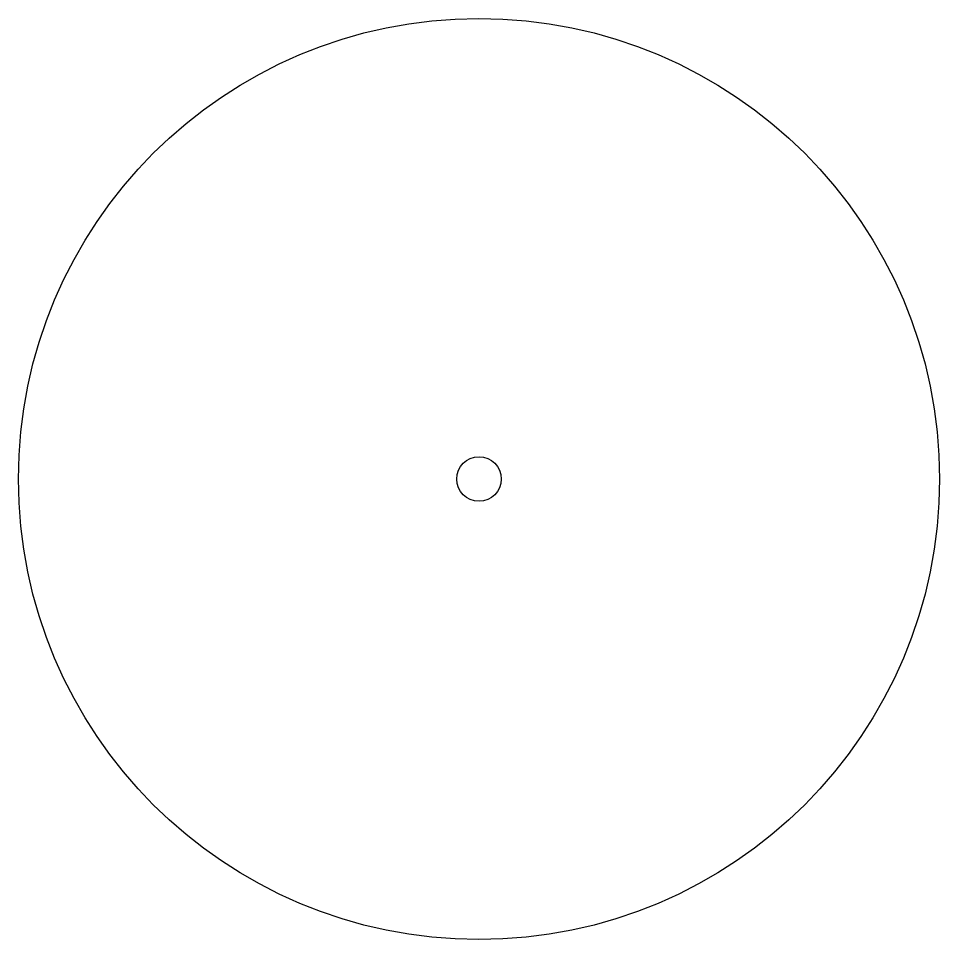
# Model space of a CAD drawing. Extents: x 0 to 310, y 0 to 310.
import ezdxf

# ---------------------------------------------------------------- set-up
doc = ezdxf.new("R2010")
doc.units = 0
doc.layers.get('0').update_dxf_attribs({"color": 2, "linetype": 'CONTINUOUS'})

msp = doc.modelspace()

# ---------------------------------------------------------------- linework, layer by layer
at = {"color": 2, "linetype": 'CONTINUOUS'}
for points in [[(0, 155, -1), (310, 155, -1)], [(147.5, 155, -1), (162.5, 155, -1)]]:
    msp.add_lwpolyline(points, format="xyb", close=True, dxfattribs=at)

doc.saveas('drawing.dxf')
